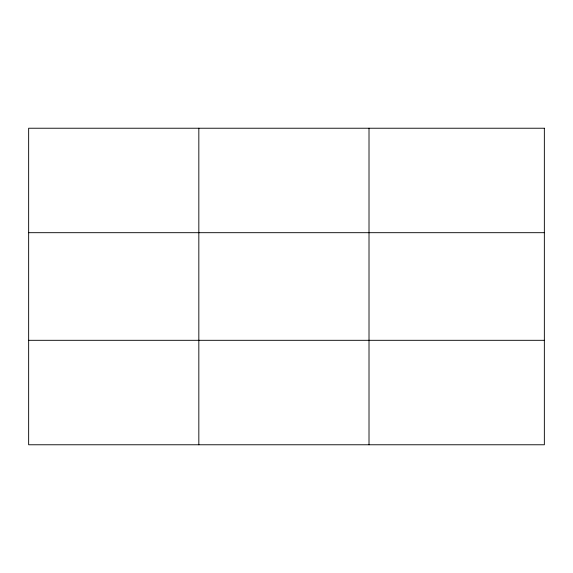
<?xml version="1.0" encoding="UTF-8"?>
<svg xmlns="http://www.w3.org/2000/svg" width="573" height="573" viewBox="0 0 573 573"><rect width="100%" height="100%" fill="white"/><g stroke="black" fill="none" stroke-linecap="round" stroke-linejoin="round"><path stroke-width="0.86" d="M198.831 128.23L198.831 444.77M369.012 128.23L369.012 444.77M28.65 232.688L544.35 232.688M28.65 340.312L544.35 340.312M544.35 128.23L544.35 444.77L28.65 444.77L28.65 128.23L544.35 128.23"/></g></svg>
